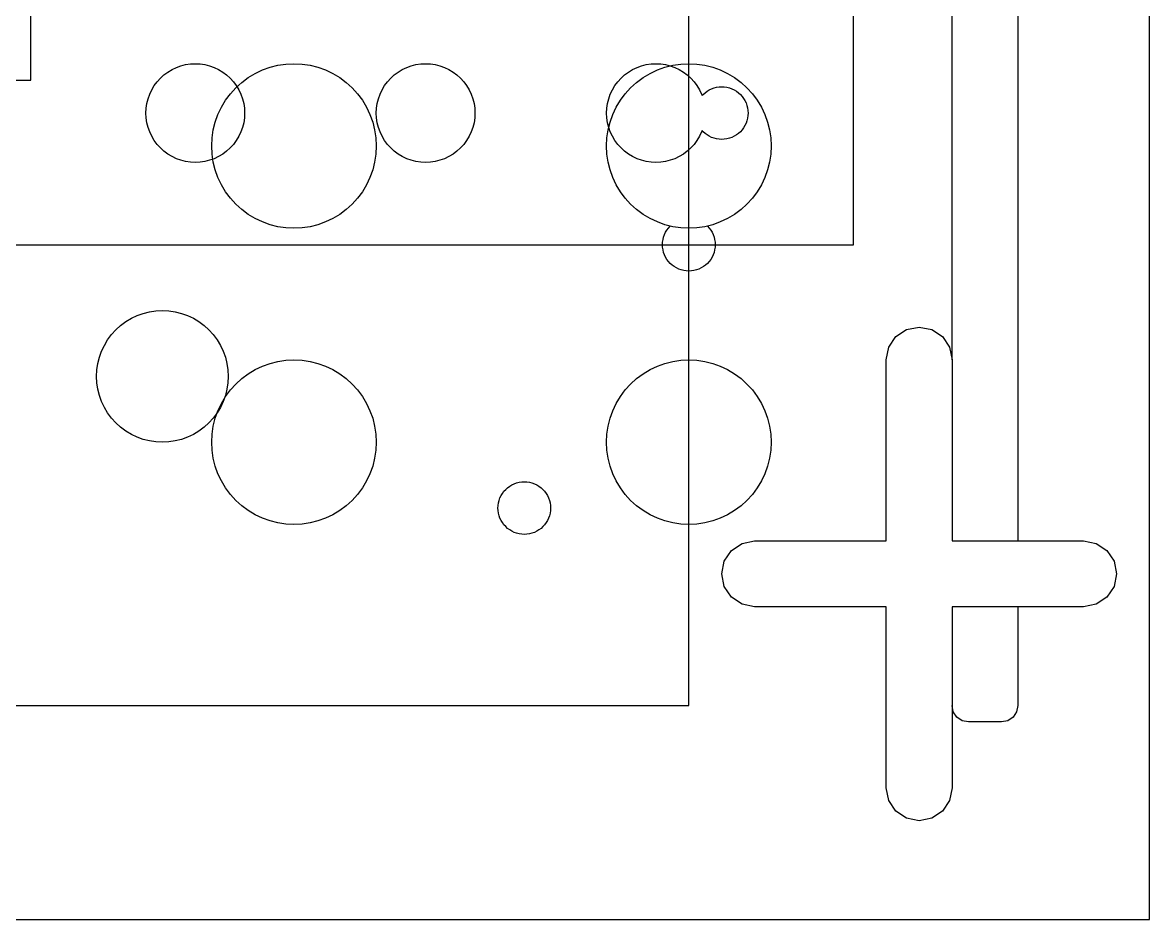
# Model space of a CAD drawing. Header units: millimetres. Extents: x -46 to 130, y -81 to 81.
# Drawn here: x 59.5 to 128, y -81 to -26.5 of the extents above; entities that cross this region are included whole.
import ezdxf

# ---------------------------------------------------------------- set-up
doc = ezdxf.new("R2010")
doc.units = ezdxf.units.MM

msp = doc.modelspace()

# ---------------------------------------------------------------- linework, layer by layer
at = {"layer": '01_deck_front_t4.0'}
for points in [[(128, -81), (128, 81), (0, 81), (0, -81), (128, -81)], [(77.9134, -29.3806), (78.357, -29.5904), (78.7779, -29.8427), (79.172, -30.1349), (79.5355, -30.4645), (79.8651, -30.828), (80.1573, -31.2221), (80.4096, -31.643), (80.6194, -32.0866), (80.7847, -32.5486), (80.9039, -33.0245), (80.9759, -33.5099), (81, -34), (80.9759, -34.4901), (80.9039, -34.9755), (80.7847, -35.4514), (80.6194, -35.9134), (80.4096, -36.357), (80.1573, -36.7779), (79.8651, -37.172), (79.5355, -37.5355), (79.172, -37.8651), (78.7779, -38.1573), (78.357, -38.4096), (77.9134, -38.6194), (77.4514, -38.7847), (76.9755, -38.9039), (76.4901, -38.9759), (76, -39), (75.5099, -38.9759), (75.0245, -38.9039), (74.5486, -38.7847), (74.0866, -38.6194), (73.643, -38.4096), (73.2221, -38.1573), (72.828, -37.8651), (72.4645, -37.5355), (72.1349, -37.172), (71.8427, -36.7779), (71.5904, -36.357), (71.3806, -35.9134), (71.2153, -35.4514), (71.0961, -34.9755), (71.0241, -34.4901), (71, -34), (71.0241, -33.5099), (71.0961, -33.0245), (71.2153, -32.5486), (71.3806, -32.0866), (71.5904, -31.643), (71.8427, -31.2221), (72.1349, -30.828), (72.4645, -30.4645), (72.828, -30.1349), (73.2221, -29.8427), (73.643, -29.5904), (74.0866, -29.3806), (74.5486, -29.2153), (75.0245, -29.0961), (75.5099, -29.0241), (76, -29), (76.4901, -29.0241), (76.9755, -29.0961), (77.4514, -29.2153), (77.9134, -29.3806)], [(104.1573, -31.2221), (104.4096, -31.643), (104.6194, -32.0866), (104.7847, -32.5486), (104.9039, -33.0245), (104.9759, -33.5099), (105, -34), (104.9759, -34.4901), (104.9039, -34.9755), (104.7847, -35.4514), (104.6194, -35.9134), (104.4096, -36.357), (104.1573, -36.7779), (103.8651, -37.172), (103.5355, -37.5355), (103.172, -37.8651), (102.7779, -38.1573), (102.357, -38.4096), (101.9134, -38.6194), (101.4514, -38.7847), (100.9755, -38.9039), (100.4901, -38.9759), (100, -39), (99.5099, -38.9759), (99.0245, -38.9039), (98.5486, -38.7847), (98.0866, -38.6194), (97.643, -38.4096), (97.2221, -38.1573), (96.828, -37.8651), (96.4645, -37.5355), (96.1349, -37.172), (95.8427, -36.7779), (95.5904, -36.357), (95.3806, -35.9134), (95.2153, -35.4514), (95.0961, -34.9755), (95.0241, -34.4901), (95, -34), (95.0241, -33.5099), (95.0961, -33.0245), (95.2153, -32.5486), (95.3806, -32.0866), (95.5904, -31.643), (95.8427, -31.2221), (96.1349, -30.828), (96.4645, -30.4645), (96.828, -30.1349), (97.2221, -29.8427), (97.643, -29.5904), (98.0866, -29.3806), (98.5486, -29.2153), (99.0245, -29.0961), (99.5099, -29.0241), (100, -29), (100.4901, -29.0241), (100.9755, -29.0961), (101.4514, -29.2153), (101.9134, -29.3806), (102.357, -29.5904), (102.7779, -29.8427), (103.172, -30.1349), (103.5355, -30.4645), (103.8651, -30.828), (104.1573, -31.2221)], [(114.7654, -74.8478), (114, -75), (113.2346, -74.8478), (112.5858, -74.4142), (112.1522, -73.7654), (112, -73), (112, -62), (104, -62), (103.2346, -61.8478), (102.5858, -61.4142), (102.1522, -60.7654), (102, -60), (102.1522, -59.2346), (102.5858, -58.5858), (103.2346, -58.1522), (104, -58), (112, -58), (112, -47), (112.1522, -46.2346), (112.5858, -45.5858), (113.2346, -45.1522), (114, -45), (114.7654, -45.1522), (115.4142, -45.5858), (115.8478, -46.2346), (116, -47), (116, -58), (124, -58), (124.7654, -58.1522), (125.4142, -58.5858), (125.8478, -59.2346), (126, -60), (125.8478, -60.7654), (125.4142, -61.4142), (124.7654, -61.8478), (124, -62), (116, -62), (116, -73), (115.8478, -73.7654), (115.4142, -74.4142), (114.7654, -74.8478)], [(77.4514, -47.2153), (77.9134, -47.3806), (78.357, -47.5904), (78.7779, -47.8427), (79.172, -48.1349), (79.5355, -48.4645), (79.8651, -48.828), (80.1573, -49.2221), (80.4096, -49.643), (80.6194, -50.0866), (80.7847, -50.5486), (80.9039, -51.0245), (80.9759, -51.5099), (81, -52), (80.9759, -52.4901), (80.9039, -52.9755), (80.7847, -53.4514), (80.6194, -53.9134), (80.4096, -54.357), (80.1573, -54.7779), (79.8651, -55.172), (79.5355, -55.5355), (79.172, -55.8651), (78.7779, -56.1573), (78.357, -56.4096), (77.9134, -56.6194), (77.4514, -56.7847), (76.9755, -56.9039), (76.4901, -56.9759), (76, -57), (75.5099, -56.9759), (75.0245, -56.9039), (74.5486, -56.7847), (74.0866, -56.6194), (73.643, -56.4096), (73.2221, -56.1573), (72.828, -55.8651), (72.4645, -55.5355), (72.1349, -55.172), (71.8427, -54.7779), (71.5904, -54.357), (71.3806, -53.9134), (71.2153, -53.4514), (71.0961, -52.9755), (71.0241, -52.4901), (71, -52), (71.0241, -51.5099), (71.0961, -51.0245), (71.2153, -50.5486), (71.3806, -50.0866), (71.5904, -49.643), (71.8427, -49.2221), (72.1349, -48.828), (72.4645, -48.4645), (72.828, -48.1349), (73.2221, -47.8427), (73.643, -47.5904), (74.0866, -47.3806), (74.5486, -47.2153), (75.0245, -47.0961), (75.5099, -47.0241), (76, -47), (76.4901, -47.0241), (76.9755, -47.0961), (77.4514, -47.2153)], [(103.8651, -48.828), (104.1573, -49.2221), (104.4096, -49.643), (104.6194, -50.0866), (104.7847, -50.5486), (104.9039, -51.0245), (104.9759, -51.5099), (105, -52), (104.9759, -52.4901), (104.9039, -52.9755), (104.7847, -53.4514), (104.6194, -53.9134), (104.4096, -54.357), (104.1573, -54.7779), (103.8651, -55.172), (103.5355, -55.5355), (103.172, -55.8651), (102.7779, -56.1573), (102.357, -56.4096), (101.9134, -56.6194), (101.4514, -56.7847), (100.9755, -56.9039), (100.4901, -56.9759), (100, -57), (99.5099, -56.9759), (99.0245, -56.9039), (98.5486, -56.7847), (98.0866, -56.6194), (97.643, -56.4096), (97.2221, -56.1573), (96.828, -55.8651), (96.4645, -55.5355), (96.1349, -55.172), (95.8427, -54.7779), (95.5904, -54.357), (95.3806, -53.9134), (95.2153, -53.4514), (95.0961, -52.9755), (95.0241, -52.4901), (95, -52), (95.0241, -51.5099), (95.0961, -51.0245), (95.2153, -50.5486), (95.3806, -50.0866), (95.5904, -49.643), (95.8427, -49.2221), (96.1349, -48.828), (96.4645, -48.4645), (96.828, -48.1349), (97.2221, -47.8427), (97.643, -47.5904), (98.0866, -47.3806), (98.5486, -47.2153), (99.0245, -47.0961), (99.5099, -47.0241), (100, -47), (100.4901, -47.0241), (100.9755, -47.0961), (101.4514, -47.2153), (101.9134, -47.3806), (102.357, -47.5904), (102.7779, -47.8427), (103.172, -48.1349), (103.5355, -48.4645), (103.8651, -48.828)]]:
    msp.add_lwpolyline(points, close=True, dxfattribs=at)
at = {"layer": '02_deck_rear_t4.0'}
for points in [[(128, 81), (0, 81), (0, -81), (128, -81), (128, 81)], [(78.357, -29.5904), (78.7779, -29.8427), (79.172, -30.1349), (79.5355, -30.4645), (79.8651, -30.828), (80.1573, -31.2221), (80.4096, -31.643), (80.6194, -32.0866), (80.7847, -32.5486), (80.9039, -33.0245), (80.9759, -33.5099), (81, -34), (80.9759, -34.4901), (80.9039, -34.9755), (80.7847, -35.4514), (80.6194, -35.9134), (80.4096, -36.357), (80.1573, -36.7779), (79.8651, -37.172), (79.5355, -37.5355), (79.172, -37.8651), (78.7779, -38.1573), (78.357, -38.4096), (77.9134, -38.6194), (77.4514, -38.7847), (76.9755, -38.9039), (76.4901, -38.9759), (76, -39), (75.5099, -38.9759), (75.0245, -38.9039), (74.5486, -38.7847), (74.0866, -38.6194), (73.643, -38.4096), (73.2221, -38.1573), (72.828, -37.8651), (72.4645, -37.5355), (72.1349, -37.172), (71.8427, -36.7779), (71.5904, -36.357), (71.3806, -35.9134), (71.2153, -35.4514), (71.0961, -34.9755), (71.0241, -34.4901), (71, -34), (71.0241, -33.5099), (71.0961, -33.0245), (71.2153, -32.5486), (71.3806, -32.0866), (71.5904, -31.643), (71.8427, -31.2221), (72.1349, -30.828), (72.4645, -30.4645), (72.828, -30.1349), (73.2221, -29.8427), (73.643, -29.5904), (74.0866, -29.3806), (74.5486, -29.2153), (75.0245, -29.0961), (75.5099, -29.0241), (76, -29), (76.4901, -29.0241), (76.9755, -29.0961), (77.4514, -29.2153), (77.9134, -29.3806), (78.357, -29.5904)], [(98.5218, -39.3877), (98.5889, -39.2458), (98.6696, -39.1111), (98.7632, -38.985), (98.8686, -38.8686), (98.8719, -38.8657), (98.5486, -38.7847), (98.0866, -38.6194), (97.643, -38.4096), (97.2221, -38.1573), (96.828, -37.8651), (96.4645, -37.5355), (96.1349, -37.172), (95.8427, -36.7779), (95.5904, -36.357), (95.3806, -35.9134), (95.2153, -35.4514), (95.0961, -34.9755), (95.0241, -34.4901), (95, -34), (95.0241, -33.5099), (95.0961, -33.0245), (95.2153, -32.5486), (95.3806, -32.0866), (95.5904, -31.643), (95.8427, -31.2221), (96.1349, -30.828), (96.4645, -30.4645), (96.828, -30.1349), (97.2221, -29.8427), (97.643, -29.5904), (98.0866, -29.3806), (98.5486, -29.2153), (99.0245, -29.0961), (99.5099, -29.0241), (100, -29), (100.4901, -29.0241), (100.9755, -29.0961), (101.4514, -29.2153), (101.9134, -29.3806), (102.357, -29.5904), (102.7779, -29.8427), (103.172, -30.1349), (103.5355, -30.4645), (103.8651, -30.828), (104.1573, -31.2221), (104.4096, -31.643), (104.6194, -32.0866), (104.7847, -32.5486), (104.9039, -33.0245), (104.9759, -33.5099), (105, -34), (104.9759, -34.4901), (104.9039, -34.9755), (104.7847, -35.4514), (104.6194, -35.9134), (104.4096, -36.357), (104.1573, -36.7779), (103.8651, -37.172), (103.5355, -37.5355), (103.172, -37.8651), (102.7779, -38.1573), (102.357, -38.4096), (101.9134, -38.6194), (101.4514, -38.7847), (101.1281, -38.8657), (101.1314, -38.8686), (101.2368, -38.985), (101.3304, -39.1111), (101.4111, -39.2458), (101.4782, -39.3877), (101.5311, -39.5355), (101.5693, -39.6879), (101.5923, -39.8432), (101.6, -40), (101.5923, -40.1568), (101.5693, -40.3121), (101.5311, -40.4645), (101.4782, -40.6123), (101.4111, -40.7542), (101.3304, -40.8889), (101.2368, -41.015), (101.1314, -41.1314), (101.015, -41.2368), (100.8889, -41.3304), (100.7542, -41.4111), (100.6123, -41.4782), (100.4645, -41.5311), (100.3121, -41.5693), (100.1568, -41.5923), (100, -41.6), (99.8432, -41.5923), (99.6879, -41.5693), (99.5355, -41.5311), (99.3877, -41.4782), (99.2458, -41.4111), (99.1111, -41.3304), (98.985, -41.2368), (98.8686, -41.1314), (98.7632, -41.015), (98.6696, -40.8889), (98.5889, -40.7542), (98.5218, -40.6123), (98.4689, -40.4645), (98.4307, -40.3121), (98.4077, -40.1568), (98.4, -40), (98.4077, -39.8432), (98.4307, -39.6879), (98.4689, -39.5355), (98.5218, -39.3877)], [(77.9134, -47.3806), (78.357, -47.5904), (78.7779, -47.8427), (79.172, -48.1349), (79.5355, -48.4645), (79.8651, -48.828), (80.1573, -49.2221), (80.4096, -49.643), (80.6194, -50.0866), (80.7847, -50.5486), (80.9039, -51.0245), (80.9759, -51.5099), (81, -52), (80.9759, -52.4901), (80.9039, -52.9755), (80.7847, -53.4514), (80.6194, -53.9134), (80.4096, -54.357), (80.1573, -54.7779), (79.8651, -55.172), (79.5355, -55.5355), (79.172, -55.8651), (78.7779, -56.1573), (78.357, -56.4096), (77.9134, -56.6194), (77.4514, -56.7847), (76.9755, -56.9039), (76.4901, -56.9759), (76, -57), (75.5099, -56.9759), (75.0245, -56.9039), (74.5486, -56.7847), (74.0866, -56.6194), (73.643, -56.4096), (73.2221, -56.1573), (72.828, -55.8651), (72.4645, -55.5355), (72.1349, -55.172), (71.8427, -54.7779), (71.5904, -54.357), (71.3806, -53.9134), (71.2153, -53.4514), (71.0961, -52.9755), (71.0241, -52.4901), (71, -52), (71.0241, -51.5099), (71.0961, -51.0245), (71.2153, -50.5486), (71.3806, -50.0866), (71.5904, -49.643), (71.8427, -49.2221), (72.1349, -48.828), (72.4645, -48.4645), (72.828, -48.1349), (73.2221, -47.8427), (73.643, -47.5904), (74.0866, -47.3806), (74.5486, -47.2153), (75.0245, -47.0961), (75.5099, -47.0241), (76, -47), (76.4901, -47.0241), (76.9755, -47.0961), (77.4514, -47.2153), (77.9134, -47.3806)], [(104.1573, -49.2221), (104.4096, -49.643), (104.6194, -50.0866), (104.7847, -50.5486), (104.9039, -51.0245), (104.9759, -51.5099), (105, -52), (104.9759, -52.4901), (104.9039, -52.9755), (104.7847, -53.4514), (104.6194, -53.9134), (104.4096, -54.357), (104.1573, -54.7779), (103.8651, -55.172), (103.5355, -55.5355), (103.172, -55.8651), (102.7779, -56.1573), (102.357, -56.4096), (101.9134, -56.6194), (101.4514, -56.7847), (100.9755, -56.9039), (100.4901, -56.9759), (100, -57), (99.5099, -56.9759), (99.0245, -56.9039), (98.5486, -56.7847), (98.0866, -56.6194), (97.643, -56.4096), (97.2221, -56.1573), (96.828, -55.8651), (96.4645, -55.5355), (96.1349, -55.172), (95.8427, -54.7779), (95.5904, -54.357), (95.3806, -53.9134), (95.2153, -53.4514), (95.0961, -52.9755), (95.0241, -52.4901), (95, -52), (95.0241, -51.5099), (95.0961, -51.0245), (95.2153, -50.5486), (95.3806, -50.0866), (95.5904, -49.643), (95.8427, -49.2221), (96.1349, -48.828), (96.4645, -48.4645), (96.828, -48.1349), (97.2221, -47.8427), (97.643, -47.5904), (98.0866, -47.3806), (98.5486, -47.2153), (99.0245, -47.0961), (99.5099, -47.0241), (100, -47), (100.4901, -47.0241), (100.9755, -47.0961), (101.4514, -47.2153), (101.9134, -47.3806), (102.357, -47.5904), (102.7779, -47.8427), (103.172, -48.1349), (103.5355, -48.4645), (103.8651, -48.828), (104.1573, -49.2221)]]:
    msp.add_lwpolyline(points, close=True, dxfattribs=at)
msp.add_lwpolyline([(120, 58), (120, -58), (124, -58), (124.7654, -58.1522), (125.4142, -58.5858), (125.8478, -59.2346), (126, -60), (125.8478, -60.7654), (125.4142, -61.4142), (124.7654, -61.8478), (124, -62), (120, -62), (120, -68), (119.9239, -68.3827), (119.7071, -68.7071), (119.3827, -68.9239), (119, -69), (117, -69), (116.6173, -68.9239), (116.2929, -68.7071), (116.0761, -68.3827), (116, -68), (116, -73), (115.8478, -73.7654), (115.4142, -74.4142), (114.7654, -74.8478), (114, -75), (113.2346, -74.8478), (112.5858, -74.4142), (112.1522, -73.7654), (112, -73), (112, -62), (104, -62), (103.2346, -61.8478), (102.5858, -61.4142), (102.1522, -60.7654), (102, -60), (102.1522, -59.2346), (102.5858, -58.5858), (103.2346, -58.1522), (104, -58), (112, -58), (112, -47), (112.1522, -46.2346), (112.5858, -45.5858), (113.2346, -45.1522), (114, -45), (114.7654, -45.1522), (115.4142, -45.5858), (115.8478, -46.2346), (116, -47), (116, -47), (116, 47)], dxfattribs=at)
at = {"layer": '03_deck_splice_t3.0'}
msp.add_lwpolyline([(60, 30), (0, 30), (0, -30), (60, -30), (60, 30)], close=True, dxfattribs=at)
at = {"layer": '12_bin_floor_t3.0'}
for points in [[(0, 68), (0, -68), (100, -68), (100, 68), (0, 68)], [(71.8278, -46.8389), (71.9231, -47.2196), (71.9807, -47.6079), (72, -48), (71.9807, -48.3921), (71.9231, -48.7804), (71.8278, -49.1611), (71.6955, -49.5307), (71.5277, -49.8856), (71.3259, -50.2223), (71.092, -50.5376), (70.8284, -50.8284), (70.5376, -51.092), (70.2223, -51.3259), (69.8856, -51.5277), (69.5307, -51.6955), (69.1611, -51.8278), (68.7804, -51.9231), (68.3921, -51.9807), (68, -52), (67.6079, -51.9807), (67.2196, -51.9231), (66.8389, -51.8278), (66.4693, -51.6955), (66.1144, -51.5277), (65.7777, -51.3259), (65.4624, -51.092), (65.1716, -50.8284), (64.908, -50.5376), (64.6741, -50.2223), (64.4723, -49.8856), (64.3045, -49.5307), (64.1722, -49.1611), (64.0769, -48.7804), (64.0193, -48.3921), (64, -48), (64.0193, -47.6079), (64.0769, -47.2196), (64.1722, -46.8389), (64.3045, -46.4693), (64.4723, -46.1144), (64.6741, -45.7777), (64.908, -45.4624), (65.1716, -45.1716), (65.4624, -44.908), (65.7777, -44.6741), (66.1144, -44.4723), (66.4693, -44.3045), (66.8389, -44.1722), (67.2196, -44.0769), (67.6079, -44.0193), (68, -44), (68.3921, -44.0193), (68.7804, -44.0769), (69.1611, -44.1722), (69.5307, -44.3045), (69.8856, -44.4723), (70.2223, -44.6741), (70.5376, -44.908), (70.8284, -45.1716), (71.092, -45.4624), (71.3259, -45.7777), (71.5277, -46.1144), (71.6955, -46.4693), (71.8278, -46.8389)], [(90.7542, -54.5889), (90.8889, -54.6696), (91.015, -54.7632), (91.1314, -54.8686), (91.2368, -54.985), (91.3304, -55.1111), (91.4111, -55.2458), (91.4782, -55.3877), (91.5311, -55.5355), (91.5693, -55.6879), (91.5923, -55.8432), (91.6, -56), (91.5923, -56.1568), (91.5693, -56.3121), (91.5311, -56.4645), (91.4782, -56.6123), (91.4111, -56.7542), (91.3304, -56.8889), (91.2368, -57.015), (91.1314, -57.1314), (91.015, -57.2368), (90.8889, -57.3304), (90.7542, -57.4111), (90.6123, -57.4782), (90.4645, -57.5311), (90.3121, -57.5693), (90.1568, -57.5923), (90, -57.6), (89.8432, -57.5923), (89.6879, -57.5693), (89.5355, -57.5311), (89.3877, -57.4782), (89.2458, -57.4111), (89.1111, -57.3304), (88.985, -57.2368), (88.8686, -57.1314), (88.7632, -57.015), (88.6696, -56.8889), (88.5889, -56.7542), (88.5218, -56.6123), (88.4689, -56.4645), (88.4307, -56.3121), (88.4077, -56.1568), (88.4, -56), (88.4077, -55.8432), (88.4307, -55.6879), (88.4689, -55.5355), (88.5218, -55.3877), (88.5889, -55.2458), (88.6696, -55.1111), (88.7632, -54.985), (88.8686, -54.8686), (88.985, -54.7632), (89.1111, -54.6696), (89.2458, -54.5889), (89.3877, -54.5218), (89.5355, -54.4689), (89.6879, -54.4307), (89.8432, -54.4077), (90, -54.4), (90.1568, -54.4077), (90.3121, -54.4307), (90.4645, -54.4689), (90.6123, -54.5218), (90.7542, -54.5889)]]:
    msp.add_lwpolyline(points, close=True, dxfattribs=at)
at = {"layer": '18_electronics_tray_t3.0'}
for points in [[(0, 40), (0, -40), (110, -40), (110, 40), (0, 40)], [(72.4944, -30.3333), (72.6458, -30.5858), (72.7716, -30.8519), (72.8708, -31.1291), (72.9424, -31.4147), (72.9856, -31.7059), (73, -32), (72.9856, -32.2941), (72.9424, -32.5853), (72.8708, -32.8709), (72.7716, -33.1481), (72.6458, -33.4142), (72.4944, -33.6667), (72.319, -33.9032), (72.1213, -34.1213), (71.9032, -34.319), (71.6667, -34.4944), (71.4142, -34.6458), (71.1481, -34.7716), (70.8709, -34.8708), (70.5853, -34.9424), (70.2941, -34.9856), (70, -35), (69.7059, -34.9856), (69.4147, -34.9424), (69.1291, -34.8708), (68.8519, -34.7716), (68.5858, -34.6458), (68.3333, -34.4944), (68.0968, -34.319), (67.8787, -34.1213), (67.681, -33.9032), (67.5056, -33.6667), (67.3542, -33.4142), (67.2284, -33.1481), (67.1292, -32.8709), (67.0576, -32.5853), (67.0144, -32.2941), (67, -32), (67.0144, -31.7059), (67.0576, -31.4147), (67.1292, -31.1291), (67.2284, -30.8519), (67.3542, -30.5858), (67.5056, -30.3333), (67.681, -30.0968), (67.8787, -29.8787), (68.0968, -29.681), (68.3333, -29.5056), (68.5858, -29.3542), (68.8519, -29.2284), (69.1291, -29.1292), (69.4147, -29.0576), (69.7059, -29.0144), (70, -29), (70.2941, -29.0144), (70.5853, -29.0576), (70.8709, -29.1292), (71.1481, -29.2284), (71.4142, -29.3542), (71.6667, -29.5056), (71.9032, -29.681), (72.1213, -29.8787), (72.319, -30.0968), (72.4944, -30.3333)], [(86.7716, -30.8519), (86.8708, -31.1291), (86.9424, -31.4147), (86.9856, -31.7059), (87, -32), (86.9856, -32.2941), (86.9424, -32.5853), (86.8708, -32.8709), (86.7716, -33.1481), (86.6458, -33.4142), (86.4944, -33.6667), (86.319, -33.9032), (86.1213, -34.1213), (85.9032, -34.319), (85.6667, -34.4944), (85.4142, -34.6458), (85.1481, -34.7716), (84.8709, -34.8708), (84.5853, -34.9424), (84.2941, -34.9856), (84, -35), (83.7059, -34.9856), (83.4147, -34.9424), (83.1291, -34.8708), (82.8519, -34.7716), (82.5858, -34.6458), (82.3333, -34.4944), (82.0968, -34.319), (81.8787, -34.1213), (81.681, -33.9032), (81.5056, -33.6667), (81.3542, -33.4142), (81.2284, -33.1481), (81.1292, -32.8709), (81.0576, -32.5853), (81.0144, -32.2941), (81, -32), (81.0144, -31.7059), (81.0576, -31.4147), (81.1292, -31.1291), (81.2284, -30.8519), (81.3542, -30.5858), (81.5056, -30.3333), (81.681, -30.0968), (81.8787, -29.8787), (82.0968, -29.681), (82.3333, -29.5056), (82.5858, -29.3542), (82.8519, -29.2284), (83.1291, -29.1292), (83.4147, -29.0576), (83.7059, -29.0144), (84, -29), (84.2941, -29.0144), (84.5853, -29.0576), (84.8709, -29.1292), (85.1481, -29.2284), (85.4142, -29.3542), (85.6667, -29.5056), (85.9032, -29.681), (86.1213, -29.8787), (86.319, -30.0968), (86.4944, -30.3333), (86.6458, -30.5858), (86.7716, -30.8519)], [(101.5355, -30.4689), (101.6879, -30.4307), (101.8432, -30.4077), (102, -30.4), (102.1568, -30.4077), (102.3121, -30.4307), (102.4645, -30.4689), (102.6123, -30.5218), (102.7542, -30.5889), (102.8889, -30.6696), (103.015, -30.7632), (103.1314, -30.8686), (103.2368, -30.985), (103.3304, -31.1111), (103.4111, -31.2458), (103.4782, -31.3877), (103.5311, -31.5355), (103.5693, -31.6879), (103.5923, -31.8432), (103.6, -32), (103.5923, -32.1568), (103.5693, -32.3121), (103.5311, -32.4645), (103.4782, -32.6123), (103.4111, -32.7542), (103.3304, -32.8889), (103.2368, -33.015), (103.1314, -33.1314), (103.015, -33.2368), (102.8889, -33.3304), (102.7542, -33.4111), (102.6123, -33.4782), (102.4645, -33.5311), (102.3121, -33.5693), (102.1568, -33.5923), (102, -33.6), (101.8432, -33.5923), (101.6879, -33.5693), (101.5355, -33.5311), (101.3877, -33.4782), (101.2458, -33.4111), (101.1111, -33.3304), (100.985, -33.2368), (100.8686, -33.1314), (100.8034, -33.0594), (100.7716, -33.1481), (100.6458, -33.4142), (100.4944, -33.6667), (100.319, -33.9032), (100.1213, -34.1213), (99.9032, -34.319), (99.6667, -34.4944), (99.4142, -34.6458), (99.1481, -34.7716), (98.8709, -34.8708), (98.5853, -34.9424), (98.2941, -34.9856), (98, -35), (97.7059, -34.9856), (97.4147, -34.9424), (97.1291, -34.8708), (96.8519, -34.7716), (96.5858, -34.6458), (96.3333, -34.4944), (96.0968, -34.319), (95.8787, -34.1213), (95.681, -33.9032), (95.5056, -33.6667), (95.3542, -33.4142), (95.2284, -33.1481), (95.1292, -32.8709), (95.0576, -32.5853), (95.0144, -32.2941), (95, -32), (95.0144, -31.7059), (95.0576, -31.4147), (95.1292, -31.1291), (95.2284, -30.8519), (95.3542, -30.5858), (95.5056, -30.3333), (95.681, -30.0968), (95.8787, -29.8787), (96.0968, -29.681), (96.3333, -29.5056), (96.5858, -29.3542), (96.8519, -29.2284), (97.1291, -29.1292), (97.4147, -29.0576), (97.7059, -29.0144), (98, -29), (98.2941, -29.0144), (98.5853, -29.0576), (98.8709, -29.1292), (99.1481, -29.2284), (99.4142, -29.3542), (99.6667, -29.5056), (99.9032, -29.681), (100.1213, -29.8787), (100.319, -30.0968), (100.4944, -30.3333), (100.6458, -30.5858), (100.7716, -30.8519), (100.8034, -30.9406), (100.8686, -30.8686), (100.985, -30.7632), (101.1111, -30.6696), (101.2458, -30.5889), (101.3877, -30.5218), (101.5355, -30.4689)]]:
    msp.add_lwpolyline(points, close=True, dxfattribs=at)

doc.saveas('drawing.dxf')
